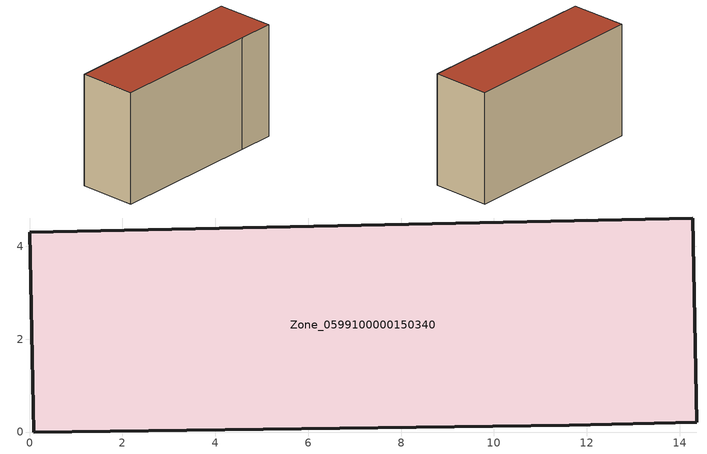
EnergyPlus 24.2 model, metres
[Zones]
Zone_0599100000150340
 floor ground (C_G): 14.28,4.61 14.37,0.2 11.62,0.15 0.09,0 0,4.3 z0
 wall outside (C_F): 0.09,0 11.62,0.15 14.37,0.2 14.28,4.61 0,4.3 0.09,0 z0:8.62
 roof outside (C_R): 14.37,0.2 14.28,4.61 0,4.3 0.09,0 11.62,0.15 z8.62
[BUILDING]
Pand.0599100000150340: North Axis=0; Terrain=City; Loads Convergence Tolerance Value=0.04; Temperature Convergence Tolerance Value=0.4; Solar Distribution=FullExterior; Maximum Number of Warmup Days=25; Minimum Number of Warmup Days=1
[Site:Location]
Rotterdam.The.Hague.AP_ZH_NLD Design_Conditions: Latitude=51.96; Longitude=4.45; Time Zone=1; Elevation=-4.5
[SITE:GROUNDTEMPERATURE:BUILDINGSURFACE]
18, 18, 18, 18, 18, 18, 18, 18, 18, 18, 18, 18
[MATERIAL] Thermal Absorptance=0.9; Solar Absorptance=0.7; Visible Absorptance=0.7
Name | Roughness | Thickness | Conductivity | Density | Specific Heat
G.TI.1946 | MediumSmooth | 0.15 | 1 | 540 | 1210
F.TI.1946 | Rough | 0.3 | 0.857143 | 1920 | 840
R.TI.1946 | MediumRough | 0.2 | 0.1 | 1500 | 1000
[CONSTRUCTION]
C_G: G.TI.1946
C_F: F.TI.1946
C_R: R.TI.1946
[ZONE]
Zone_0599100000150340: Type=1; Multiplier=1; Ceiling Height=Autocalculate; Volume=Autocalculate; Floor Area=autocalculate; Part of Total Floor Area=Yes
[ZONEINFILTRATION:DESIGNFLOWRATE]
Infil_Zone_0599100000150340: Zone or ZoneList or Space or SpaceList=Zone_0599100000150340; Schedule=AlwaysOn; Design Flow Rate Calculation Method=Flow/Area; Flow Rate per Floor Area=0.003; Constant Term Coefficient=1; Temperature Term Coefficient=0; Velocity Term Coefficient=0; Velocity Squared Term Coefficient=0
[HVACTEMPLATE:ZONE:IDEALLOADSAIRSYSTEM]
Zone_0599100000150340: Maximum Heating Supply Air Temperature=50; Minimum Cooling Supply Air Temperature=13; Maximum Heating Supply Air Humidity Ratio=0.0156; Minimum Cooling Supply Air Humidity Ratio=0.0077; Heating Limit=NoLimit; Cooling Limit=NoLimit; Dehumidification Control Type=ConstantSensibleHeatRatio; Cooling Sensible Heat Ratio=0.7; Dehumidification Setpoint=60; Humidification Control Type=None; Humidification Setpoint=30; Outdoor Air Method=None; Outdoor Air Flow Rate per Person=0.00944; Outdoor Air Flow Rate per Zone Floor Area=0; Outdoor Air Flow Rate per Zone=0; Demand Controlled Ventilation Type=None; Outdoor Air Economizer Type=NoEconomizer; Heat Recovery Type=None; Sensible Heat Recovery Effectiveness=0.7; Latent Heat Recovery Effectiveness=0.65
[ZONECONTROL:THERMOSTAT]
ThermostatControl_Zone_0599100000150340: Zone or ZoneList=Zone_0599100000150340; Control Type Schedule=DualSetpointControlType; Control 1=Thermostat_Zone_0599100000150340; Temperature Difference Between Cutout And Setpoint=0
[THERMOSTATSETPOINT:DUALSETPOINT]
Thermostat_Zone_0599100000150340: Heating Setpoint Temperature Schedule=HeatingSetpoint_Zone_0599100000150340; Cooling Setpoint Temperature Schedule=CoolingSetpoint_Zone_0599100000150340
[SCHEDULE:COMPACT]
HeatingSetpoint_Zone_0599100000150340: Through: 12/31, For: AllDays, Until: 24:00, 21
CoolingSetpoint_Zone_0599100000150340: Through: 12/31, For: AllDays, Until: 24:00, 24
DualSetpointControlType: Through: 12/31, For: AllDays, Until: 24:00, 4
AlwaysOn: Through: 12/31, For: AllDays, Until: 24:00, 1
